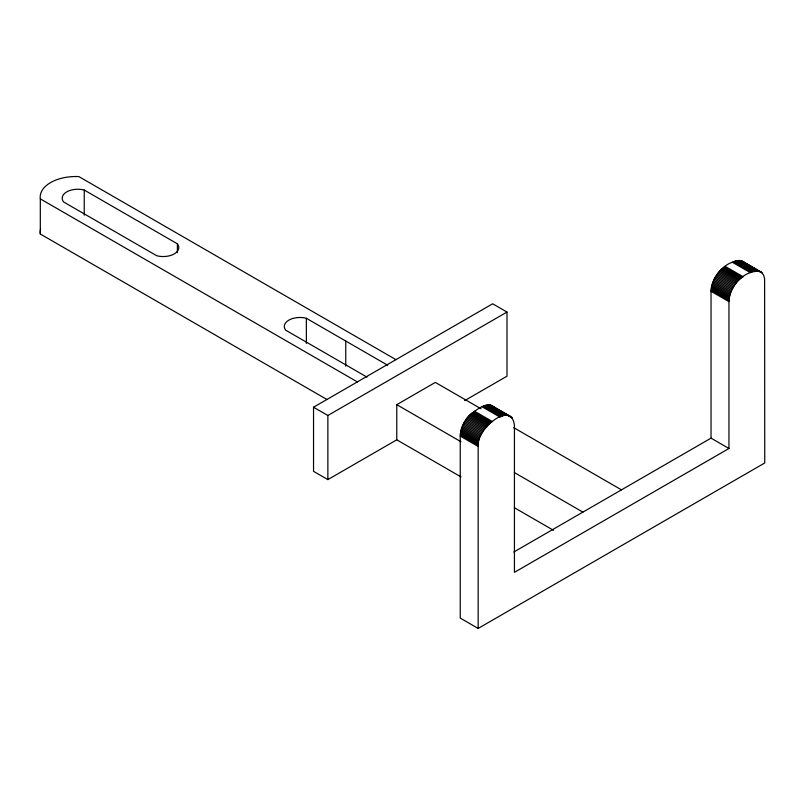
<?xml version="1.0" encoding="UTF-8"?>
<svg xmlns="http://www.w3.org/2000/svg" width="805" height="805" viewBox="0 0 805 805"><rect width="100%" height="100%" fill="white"/><g stroke="black" fill="none" stroke-linecap="round" stroke-linejoin="round"><path stroke-width="1.21" d="M327.051 399.562L40.31 234.014L40.31 198.865A35.672 20.598 0 0 1 78.87 176.597L396.02 359.704M84.243 215.156L84.243 190.05A15.577 8.996 0 0 0 66.755 191.872A15.577 8.996 0 0 0 63.595 201.964L156.744 255.738A15.577 8.996 0 0 0 174.232 253.917A15.577 8.996 0 0 0 177.392 243.824L84.243 190.05M177.392 252.609L177.392 243.824M306.363 343.393L306.363 318.287A15.577 8.996 0 0 0 288.874 320.108A15.577 8.996 0 0 0 285.715 330.201L366.949 377.102M464.646 400.628L506.999 376.187L506.999 312.058L492.66 303.787L313.537 407.209L313.537 471.328L327.866 479.599L396.774 439.822L460.993 476.892M327.866 479.599L327.866 415.481L506.999 312.058M345.768 366.144L345.768 341.038M396.774 439.822L396.774 404.663L435.334 382.405L481.048 408.799M494.431 407.743C487.246 400.367 476.932 409.846 470.704 414.112C464.666 419.747 460.45 427.727 460.239 436.079L460.239 618.089L478.16 628.433L764.75 462.966L764.619 278.782L763.573 275.038L761.54 272.372L742.291 261.152C726.553 259.019 711.489 276.014 711.036 291.289L711.036 438.141L513.801 552.019M478.16 628.433L478.16 446.423C474.9 431.319 511.316 398.596 514.435 425.473L514.435 572.335L728.958 448.486L728.958 301.623C729.4 286.359 744.464 269.353 760.202 271.496M741.546 260.83L761.54 272.372M740.771 260.589L762.134 272.925M739.956 260.448L759.507 271.738M739.111 260.387L757.022 270.732M738.225 260.407L756.137 270.752M737.32 260.518L755.231 270.862M754.285 271.064L736.374 260.719L732.51 262.35L750.421 272.684M735.428 261.001L753.339 271.335M734.452 261.373L752.373 271.708M733.486 261.816L751.397 272.15M725.365 266.465L743.277 276.809M724.389 267.069L742.301 277.403M723.413 267.743L741.325 278.087M722.447 268.488L740.359 278.832M721.501 269.313L739.413 279.657M720.566 270.188L738.477 280.532M719.65 271.134L737.561 281.478M718.774 272.13L736.686 282.475M717.919 273.167L735.83 283.511M717.104 274.264L735.015 284.598M716.329 275.391L734.24 285.735M715.585 276.568L733.496 286.912M714.9 277.765L732.812 288.11M714.246 278.993L732.168 289.337M713.653 280.231L731.564 290.575M713.119 281.488L731.031 291.833M712.646 282.736L730.558 293.08M712.224 284.004L730.135 294.338M711.862 285.262L729.773 295.606M711.57 286.51L729.481 296.854M711.338 287.737L729.25 298.081M711.167 288.965L729.078 299.299M711.067 290.132L728.978 300.476M711.036 291.289L728.958 301.623M711.036 438.141L728.958 448.486M491.241 405.348L510.581 416.416M490.456 405.106L511.809 417.443M489.641 404.965L512.342 418.087M488.786 404.905L506.697 415.249M487.9 404.935L505.812 415.279M486.995 405.046L504.906 415.39M486.069 405.237L503.98 415.581M485.103 405.519L503.014 415.863M484.147 405.881L502.058 416.225M483.171 406.334L501.082 416.668M482.195 406.857L500.106 417.201M513.701 427.646L621.46 489.863M474.578 411.264L492.489 421.609M473.592 411.858L491.503 422.202M472.626 412.532L490.537 422.877M471.65 413.287L489.561 423.631M306.363 318.287L387.678 365.239M470.704 414.112L488.615 424.446M469.768 414.988L487.679 425.332M468.852 415.923L486.763 426.268M467.977 416.93L485.888 427.264M467.131 417.956L485.043 428.3M466.306 419.053L484.218 429.397M465.532 420.19L483.443 430.534M464.797 421.357L482.708 431.701M464.093 422.565L482.014 432.909M463.449 423.792L481.37 434.126M462.855 425.03L480.766 435.364M462.322 426.288L480.233 436.632M461.849 427.536L479.76 437.88M461.426 428.793L479.337 439.138M461.064 430.051L478.975 440.395M460.772 431.309L478.683 441.653M460.541 432.537L478.452 442.881M460.369 433.754L478.281 444.098M460.269 434.931L478.18 445.276M460.239 436.079L478.16 446.423M40.31 198.865L357.46 381.962M396.774 404.663L460.993 441.744M514.325 472.535L582.901 512.121M514.325 507.683L553.508 530.314M313.537 407.209L327.866 415.481M742.985 261.555L744.223 262.581M40.31 234.014A35.672 20.598 0 0 1 40.622 229.053"/></g></svg>
